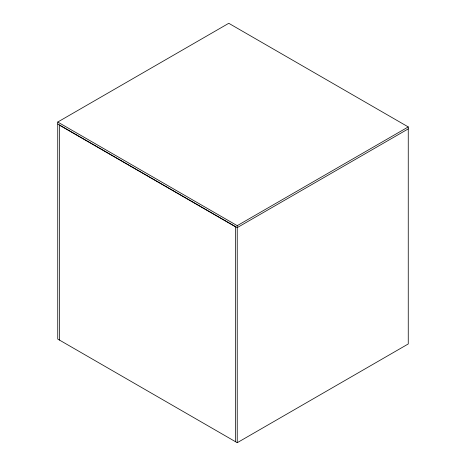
<?xml version="1.0" encoding="UTF-8"?>
<svg xmlns="http://www.w3.org/2000/svg" width="466" height="466" viewBox="0 0 466 466"><rect width="100%" height="100%" fill="white"/><g stroke="black" fill="none" stroke-linecap="round" stroke-linejoin="round"><path stroke-width="0.7" d="M57.743 122.04L228.765 23.3L408.257 126.927L408.257 343.96L237.235 442.7L57.743 339.073L57.743 122.04L237.235 225.666L408.257 126.927M408.257 128.884L237.235 227.624L57.743 123.997M59.438 125.168L235.54 226.837M237.235 225.666L237.235 442.7M235.54 226.645L235.54 441.721M59.438 124.97L59.438 340.052"/></g></svg>
